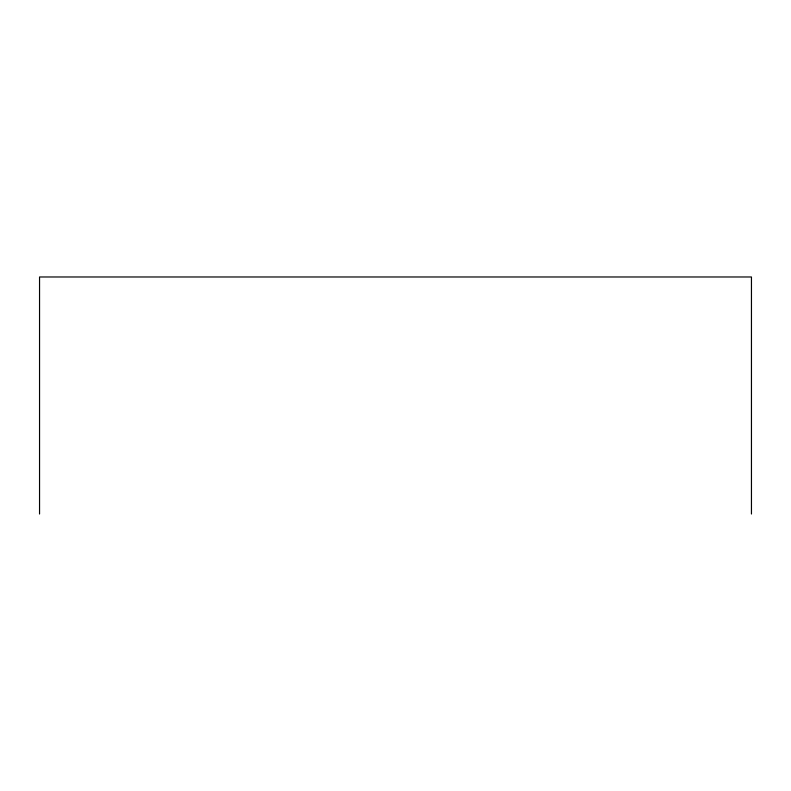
<?xml version="1.0" encoding="UTF-8"?>
<svg xmlns="http://www.w3.org/2000/svg" width="791" height="791" viewBox="0 0 791 791"><rect width="100%" height="100%" fill="white"/><g stroke="black" fill="none" stroke-linecap="round" stroke-linejoin="round"><path stroke-width="1.19" d="M751.45 514.021L751.45 276.979L39.55 276.979L39.55 514.021"/></g></svg>
